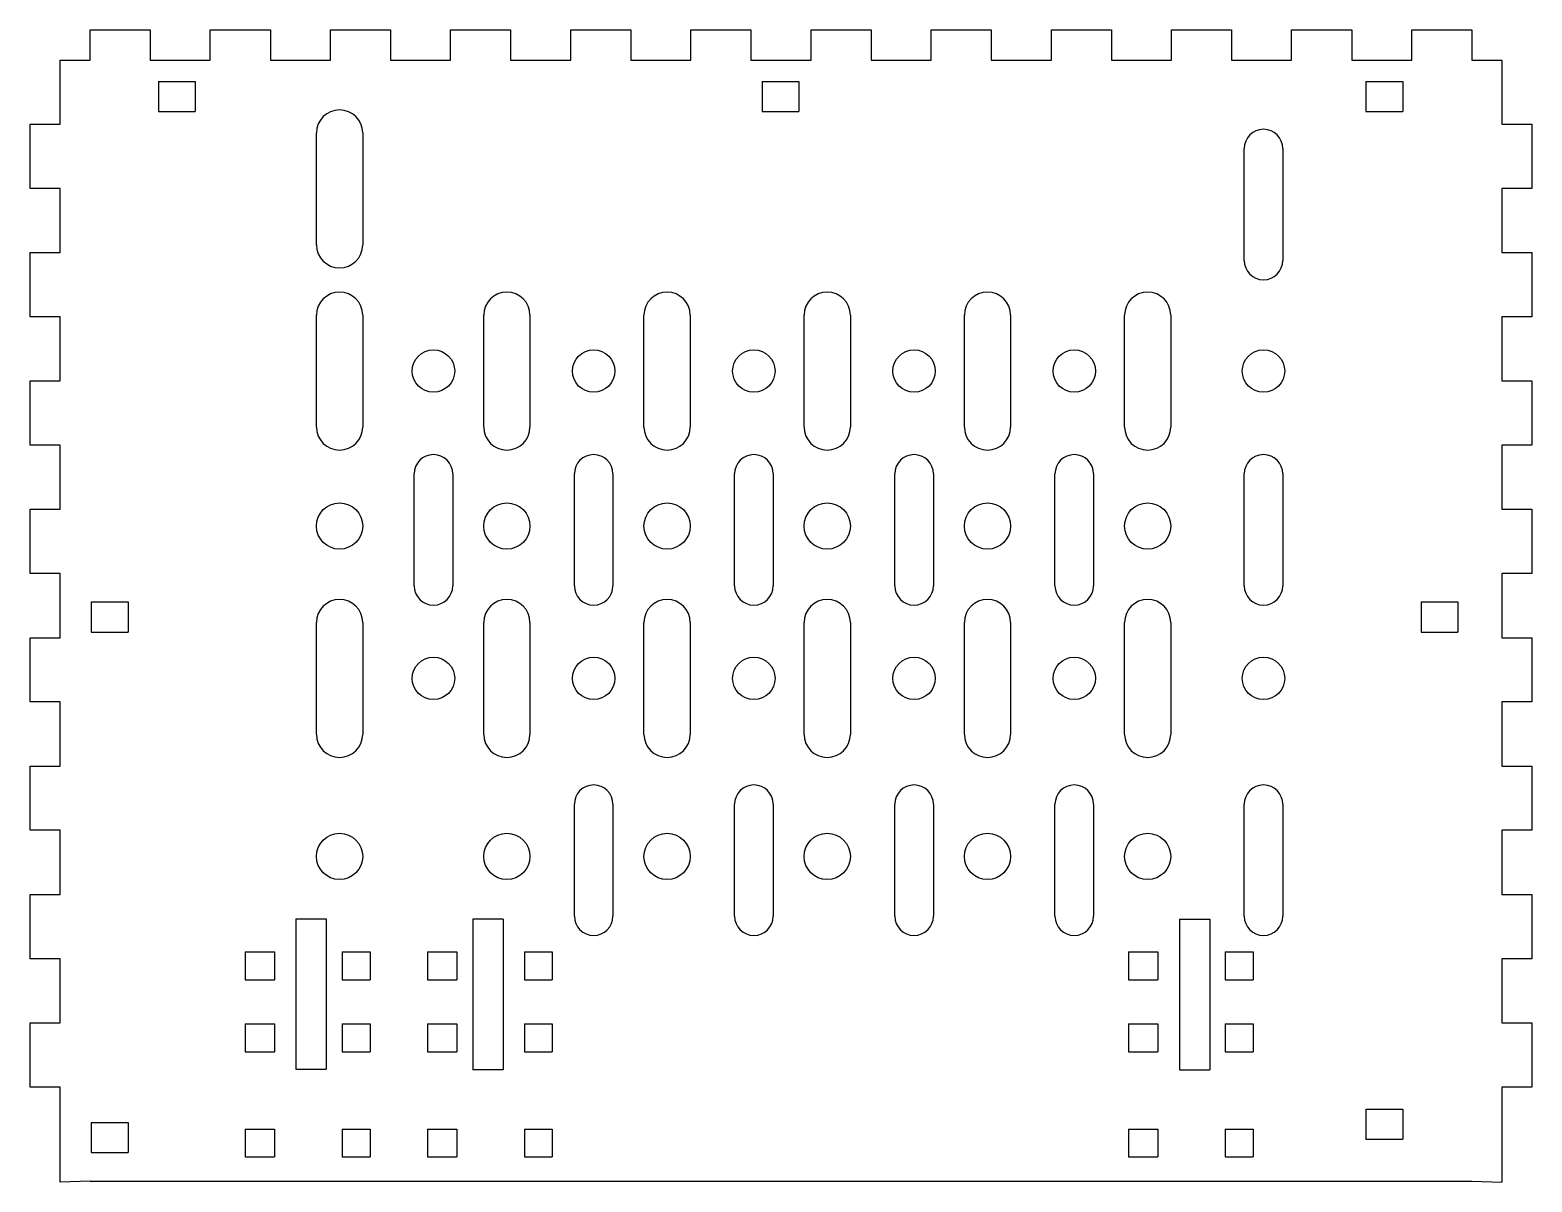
# Model space of a CAD drawing. Extents: x -85 to 65, y -56 to 59.
import ezdxf

# ---------------------------------------------------------------- set-up
doc = ezdxf.new("R2010")
doc.units = 0
doc.header["$MEASUREMENT"] = 0
doc.layers.add('VISIBLE', color=7, linetype='CONTINUOUS')

msp = doc.modelspace()

# ---------------------------------------------------------------- linework, layer by layer
at = {"layer": 'VISIBLE'}
for p, q in [((-79, 59.28), (-73, 59.28)), ((-79, 56.28), (-79, 59.28)), ((-73, 59.28), (-73, 56.28)), ((-67, 59.28), (-61, 59.28)), ((-67, 56.28), (-67, 59.28)), ((-61, 59.28), (-61, 56.28)), ((-55, 59.28), (-49, 59.28)), ((-55, 56.28), (-55, 59.28)), ((-49, 59.28), (-49, 56.28)), ((-43, 59.28), (-37, 59.28)), ((-43, 56.28), (-43, 59.28)), ((-37, 59.28), (-37, 56.28)), ((-31, 59.28), (-25, 59.28)), ((-31, 56.28), (-31, 59.28)), ((-25, 59.28), (-25, 56.28)), ((-19, 59.28), (-13, 59.28)), ((-19, 56.28), (-19, 59.28)), ((-13, 59.28), (-13, 56.28)), ((-7, 59.28), (-1, 59.28)), ((-7, 56.28), (-7, 59.28)), ((-1, 59.28), (-1, 56.28)), ((5, 59.28), (11, 59.28)), ((5, 56.28), (5, 59.28)), ((11, 59.28), (11, 56.28)), ((17, 59.28), (23, 59.28)), ((17, 56.28), (17, 59.28)), ((23, 59.28), (23, 56.28)), ((29, 59.28), (35, 59.28)), ((29, 56.28), (29, 59.28)), ((35, 59.28), (35, 56.28)), ((41, 59.28), (47, 59.28)), ((41, 56.28), (41, 59.28)), ((47, 59.28), (47, 56.28)), ((53, 59.28), (59, 59.28)), ((53, 56.28), (53, 59.28)), ((59, 59.28), (59, 56.28)), ((-82, 56.28), (-79, 56.28)), ((-82, 49.87), (-82, 56.28)), ((-73, 56.28), (-67, 56.28)), ((-61, 56.28), (-55, 56.28)), ((-49, 56.28), (-43, 56.28)), ((-37, 56.28), (-31, 56.28)), ((-25, 56.28), (-19, 56.28)), ((-13, 56.28), (-7, 56.28)), ((-1, 56.28), (5, 56.28)), ((11, 56.28), (17, 56.28)), ((23, 56.28), (29, 56.28)), ((35, 56.28), (41, 56.28)), ((47, 56.28), (53, 56.28)), ((59, 56.28), (62, 56.28)), ((62, 56.28), (62, 49.87)), ((-72.18, 54.14), (-68.51, 54.14)), ((-72.18, 54.14), (-72.18, 51.14)), ((-68.51, 54.14), (-68.51, 51.14)), ((-11.88, 54.14), (-8.21, 54.14)), ((-11.88, 54.14), (-11.88, 51.14)), ((-8.21, 54.14), (-8.21, 51.14)), ((48.42, 54.14), (52.09, 54.14)), ((48.42, 54.14), (48.42, 51.14)), ((52.09, 54.14), (52.09, 51.14)), ((-72.18, 51.14), (-68.51, 51.14)), ((-11.88, 51.14), (-8.21, 51.14)), ((48.42, 51.14), (52.09, 51.14)), ((-85, 49.87), (-82, 49.87)), ((-85, 43.46), (-85, 49.87)), ((62, 49.87), (65, 49.87)), ((65, 49.87), (65, 43.46)), ((-56.39, 37.82), (-56.39, 48.99)), ((-51.77, 48.99), (-51.77, 37.82)), ((36.26, 36.26), (36.26, 47.43)), ((40.12, 47.43), (40.12, 36.26)), ((-82, 43.46), (-85, 43.46)), ((-82, 37.05), (-82, 43.46)), ((62, 43.46), (62, 37.05)), ((65, 43.46), (62, 43.46)), ((-85, 37.05), (-82, 37.05)), ((-85, 30.63), (-85, 37.05)), ((62, 37.05), (65, 37.05)), ((65, 37.05), (65, 30.63)), ((-82, 30.63), (-85, 30.63)), ((-82, 24.22), (-82, 30.63)), ((-56.39, 19.62), (-56.39, 30.79)), ((-51.77, 30.79), (-51.77, 19.62)), ((-39.69, 19.62), (-39.69, 30.79)), ((-35.07, 30.79), (-35.07, 19.62)), ((-23.69, 19.62), (-23.69, 30.79)), ((-19.07, 30.79), (-19.07, 19.62)), ((-7.69, 19.62), (-7.69, 30.79)), ((-3.07, 30.79), (-3.07, 19.62)), ((8.31, 19.62), (8.31, 30.79)), ((12.93, 30.79), (12.93, 19.62)), ((24.31, 19.62), (24.31, 30.79)), ((28.93, 30.79), (28.93, 19.62)), ((62, 30.63), (62, 24.22)), ((65, 30.63), (62, 30.63)), ((-85, 24.22), (-82, 24.22)), ((-85, 17.81), (-85, 24.22)), ((62, 24.22), (65, 24.22)), ((65, 24.22), (65, 17.81)), ((-82, 17.81), (-85, 17.81)), ((-82, 11.4), (-82, 17.81)), ((62, 17.81), (62, 11.4)), ((65, 17.81), (62, 17.81)), ((-46.64, 3.76), (-46.64, 14.93)), ((-42.78, 14.93), (-42.78, 3.76)), ((-30.64, 3.76), (-30.64, 14.93)), ((-26.78, 14.93), (-26.78, 3.76)), ((-14.64, 3.76), (-14.64, 14.93)), ((-10.78, 14.93), (-10.78, 3.76)), ((1.36, 3.76), (1.36, 14.93)), ((5.22, 14.93), (5.22, 3.76)), ((17.36, 3.76), (17.36, 14.93)), ((21.22, 14.93), (21.22, 3.76)), ((36.26, 3.76), (36.26, 14.93)), ((40.12, 14.93), (40.12, 3.76)), ((-85, 11.4), (-82, 11.4)), ((-85, 4.99), (-85, 11.4)), ((62, 11.4), (65, 11.4)), ((65, 11.4), (65, 4.99)), ((-82, 4.99), (-85, 4.99)), ((-82, -1.43), (-82, 4.99)), ((62, 4.99), (62, -1.43)), ((65, 4.99), (62, 4.99)), ((-78.88, 2.14), (-75.21, 2.14)), ((-78.88, 2.14), (-78.88, -0.86)), ((-75.21, 2.14), (-75.21, -0.86)), ((53.92, 2.14), (53.92, -0.86)), ((53.92, 2.14), (57.59, 2.14)), ((57.59, 2.14), (57.59, -0.86)), ((-56.39, -11.08), (-56.39, 0.09)), ((-51.77, 0.09), (-51.77, -11.08)), ((-39.69, -11.08), (-39.69, 0.09)), ((-35.07, 0.09), (-35.07, -11.08)), ((-23.69, -11.08), (-23.69, 0.09)), ((-19.07, 0.09), (-19.07, -11.08)), ((-7.69, -11.08), (-7.69, 0.09)), ((-3.07, 0.09), (-3.07, -11.08)), ((8.31, -11.08), (8.31, 0.09)), ((12.93, 0.09), (12.93, -11.08)), ((24.31, -11.08), (24.31, 0.09)), ((28.93, 0.09), (28.93, -11.08)), ((-85, -1.43), (-82, -1.43)), ((-85, -7.84), (-85, -1.43)), ((-78.88, -0.86), (-75.21, -0.86)), ((53.92, -0.86), (57.59, -0.86)), ((62, -1.43), (65, -1.43)), ((65, -1.43), (65, -7.84)), ((-82, -7.84), (-85, -7.84)), ((-82, -14.25), (-82, -7.84)), ((62, -7.84), (62, -14.25)), ((65, -7.84), (62, -7.84)), ((-85, -14.25), (-82, -14.25)), ((-85, -20.66), (-85, -14.25)), ((62, -14.25), (65, -14.25)), ((65, -14.25), (65, -20.66)), ((-30.64, -29.24), (-30.64, -18.07)), ((-26.78, -18.07), (-26.78, -29.24)), ((-14.64, -29.24), (-14.64, -18.07)), ((-10.78, -18.07), (-10.78, -29.24)), ((1.36, -29.24), (1.36, -18.07)), ((5.22, -18.07), (5.22, -29.24)), ((17.36, -29.24), (17.36, -18.07)), ((21.22, -18.07), (21.22, -29.24)), ((36.26, -29.24), (36.26, -18.07)), ((40.12, -18.07), (40.12, -29.24)), ((-82, -20.66), (-85, -20.66)), ((-82, -27.07), (-82, -20.66)), ((65, -20.66), (62, -20.66)), ((62, -20.66), (62, -27.07)), ((-85, -27.07), (-82, -27.07)), ((-85, -33.49), (-85, -27.07)), ((62, -27.07), (65, -27.07)), ((65, -27.07), (65, -33.49)), ((-58.46, -29.51), (-55.44, -29.51)), ((-58.46, -29.51), (-58.46, -44.53)), ((-55.44, -29.51), (-55.44, -44.53)), ((-37.76, -29.55), (-40.79, -29.55)), ((-40.79, -29.55), (-40.79, -44.59)), ((-37.76, -29.55), (-37.76, -44.59)), ((29.8, -29.55), (32.84, -29.55)), ((29.8, -29.55), (29.8, -44.59)), ((32.84, -29.55), (32.84, -44.59)), ((-63.51, -32.81), (-60.58, -32.81)), ((-63.51, -32.81), (-63.51, -35.6)), ((-60.58, -32.81), (-60.58, -35.6)), ((-53.83, -32.81), (-53.83, -35.6)), ((-53.83, -32.81), (-51.04, -32.81)), ((-51.04, -32.81), (-51.04, -35.6)), ((-45.31, -32.81), (-45.31, -35.6)), ((-45.31, -32.81), (-42.38, -32.81)), ((-42.38, -32.81), (-42.38, -35.6)), ((-35.63, -32.81), (-32.84, -32.81)), ((-35.63, -32.81), (-35.63, -35.6)), ((-32.84, -32.81), (-32.84, -35.6)), ((24.69, -32.81), (24.69, -35.6)), ((24.69, -32.81), (27.62, -32.81)), ((27.62, -32.81), (27.62, -35.6)), ((34.37, -32.81), (37.16, -32.81)), ((34.37, -32.81), (34.37, -35.6)), ((37.16, -32.81), (37.16, -35.6)), ((-82, -33.49), (-85, -33.49)), ((-82, -39.9), (-82, -33.49)), ((62, -33.49), (62, -39.9)), ((65, -33.49), (62, -33.49)), ((-63.51, -35.6), (-60.58, -35.6)), ((-53.83, -35.6), (-51.04, -35.6)), ((-45.31, -35.6), (-42.38, -35.6)), ((-35.63, -35.6), (-32.84, -35.6)), ((24.69, -35.6), (27.62, -35.6)), ((34.37, -35.6), (37.16, -35.6)), ((-85, -39.9), (-82, -39.9)), ((-85, -46.31), (-85, -39.9)), ((-63.51, -40.01), (-60.58, -40.01)), ((-63.51, -40.01), (-63.51, -42.8)), ((-60.58, -40.01), (-60.58, -42.8)), ((-53.83, -40.01), (-51.04, -40.01)), ((-53.83, -40.01), (-53.83, -42.8)), ((-51.04, -40.01), (-51.04, -42.8)), ((-45.31, -40.01), (-42.38, -40.01)), ((-45.31, -40.01), (-45.31, -42.8)), ((-42.38, -40.01), (-42.38, -42.8)), ((-35.63, -40.01), (-32.84, -40.01)), ((-35.63, -40.01), (-35.63, -42.8)), ((-32.84, -40.01), (-32.84, -42.8)), ((24.69, -40.01), (24.69, -42.8)), ((24.69, -40.01), (27.62, -40.01)), ((27.62, -40.01), (27.62, -42.8)), ((34.37, -40.01), (37.16, -40.01)), ((34.37, -40.01), (34.37, -42.8)), ((37.16, -40.01), (37.16, -42.8)), ((62, -39.9), (65, -39.9)), ((65, -39.9), (65, -46.31)), ((-63.51, -42.8), (-60.58, -42.8)), ((-53.83, -42.8), (-51.04, -42.8)), ((-45.31, -42.8), (-42.38, -42.8)), ((-35.63, -42.8), (-32.84, -42.8)), ((24.69, -42.8), (27.62, -42.8)), ((34.37, -42.8), (37.16, -42.8)), ((-58.46, -44.53), (-55.44, -44.53)), ((-37.76, -44.59), (-40.79, -44.59)), ((29.8, -44.59), (32.84, -44.59)), ((-82, -46.31), (-85, -46.31)), ((-82, -52.72), (-82, -46.31)), ((62, -46.31), (62, -55.8)), ((65, -46.31), (62, -46.31)), ((48.42, -48.53), (48.42, -51.53)), ((48.42, -48.53), (52.09, -48.53)), ((52.09, -48.53), (52.09, -51.53)), ((-78.88, -49.86), (-75.21, -49.86)), ((-78.88, -49.86), (-78.88, -52.86)), ((-75.21, -49.86), (-75.21, -52.86)), ((-63.51, -50.51), (-60.58, -50.51)), ((-63.51, -50.51), (-63.51, -53.3)), ((-60.58, -50.51), (-60.58, -53.3)), ((-53.83, -50.51), (-51.04, -50.51)), ((-53.83, -50.51), (-53.83, -53.3)), ((-51.04, -50.51), (-51.04, -53.3)), ((-45.31, -50.51), (-42.38, -50.51)), ((-45.31, -50.51), (-45.31, -53.3)), ((-42.38, -50.51), (-42.38, -53.3)), ((-35.63, -50.51), (-32.84, -50.51)), ((-35.63, -50.51), (-35.63, -53.3)), ((-32.84, -50.51), (-32.84, -53.3)), ((24.69, -50.51), (24.69, -53.3)), ((24.69, -50.51), (27.62, -50.51)), ((27.62, -50.51), (27.62, -53.3)), ((34.37, -50.51), (37.16, -50.51)), ((34.37, -50.51), (34.37, -53.3)), ((37.16, -50.51), (37.16, -53.3)), ((48.42, -51.53), (52.09, -51.53)), ((-81.99, -55.8), (-82, -52.72)), ((-78.88, -52.86), (-75.21, -52.86)), ((-63.51, -53.3), (-60.58, -53.3)), ((-53.83, -53.3), (-51.04, -53.3)), ((-45.31, -53.3), (-42.38, -53.3)), ((-35.63, -53.3), (-32.84, -53.3)), ((24.69, -53.3), (27.62, -53.3)), ((34.37, -53.3), (37.16, -53.3)), ((-79, -55.72), (-81.99, -55.8)), ((-79, -55.72), (59, -55.72)), ((59, -55.72), (62, -55.8))]:
    msp.add_line(p, q, dxfattribs=at)
for centre, radius in [((-44.71, 25.21), 2.12), ((-28.71, 25.21), 2.12), ((-12.71, 25.21), 2.12), ((3.29, 25.21), 2.12), ((19.29, 25.21), 2.12), ((38.19, 25.21), 2.12), ((-54.08, 9.73), 2.31), ((-37.38, 9.73), 2.31), ((-21.38, 9.73), 2.31), ((-5.38, 9.73), 2.31), ((10.62, 9.73), 2.31), ((26.62, 9.73), 2.31), ((-44.71, -5.49), 2.12), ((-28.71, -5.49), 2.12), ((-12.71, -5.49), 2.12), ((3.29, -5.49), 2.12), ((19.29, -5.49), 2.12), ((38.19, -5.49), 2.12), ((-54.08, -23.27), 2.31), ((-37.38, -23.27), 2.31), ((-21.38, -23.27), 2.31), ((-5.38, -23.27), 2.31), ((10.62, -23.27), 2.31), ((26.62, -23.27), 2.31)]:
    msp.add_circle(centre, radius, dxfattribs=at)
for centre, radius, start, end in [((-54.08, 48.99), 2.31, 0, 180), ((38.19, 47.43), 1.93, 0, 180), ((-54.08, 37.82), 2.31, 180, 0), ((38.19, 36.26), 1.93, 180, 0), ((-54.08, 30.79), 2.31, 0, 180), ((-37.38, 30.79), 2.31, 0, 180), ((-21.38, 30.79), 2.31, 0, 180), ((-5.38, 30.79), 2.31, 0, 180), ((10.62, 30.79), 2.31, 0, 180), ((26.62, 30.79), 2.31, 0, 180), ((-54.08, 19.62), 2.31, 180, 0), ((-37.38, 19.62), 2.31, 180, 0), ((-21.38, 19.62), 2.31, 180, 0), ((-5.38, 19.62), 2.31, 180, 0), ((10.62, 19.62), 2.31, 180, 0), ((26.62, 19.62), 2.31, 180, 0), ((-44.71, 14.93), 1.93, 0, 180), ((-28.71, 14.93), 1.93, 0, 180), ((-12.71, 14.93), 1.93, 0, 180), ((3.29, 14.93), 1.93, 0, 180), ((19.29, 14.93), 1.93, 0, 180), ((38.19, 14.93), 1.93, 0, 180), ((-44.71, 3.76), 1.93, 180, 0), ((-28.71, 3.76), 1.93, 180, 0), ((-12.71, 3.76), 1.93, 180, 0), ((3.29, 3.76), 1.93, 180, 0), ((19.29, 3.76), 1.93, 180, 0), ((38.19, 3.76), 1.93, 180, 0), ((-54.08, 0.09), 2.31, 0, 180), ((-37.38, 0.09), 2.31, 0, 180), ((-21.38, 0.09), 2.31, 0, 180), ((-5.38, 0.09), 2.31, 0, 180), ((10.62, 0.09), 2.31, 0, 180), ((26.62, 0.09), 2.31, 0, 180), ((-54.08, -11.08), 2.31, 180, 0), ((-37.38, -11.08), 2.31, 180, 0), ((-21.38, -11.08), 2.31, 180, 0), ((-5.38, -11.08), 2.31, 180, 0), ((10.62, -11.08), 2.31, 180, 0), ((26.62, -11.08), 2.31, 180, 0), ((-28.71, -18.07), 1.93, 0, 180), ((-12.71, -18.07), 1.93, 0, 180), ((3.29, -18.07), 1.93, 0, 180), ((19.29, -18.07), 1.93, 0, 180), ((38.19, -18.07), 1.93, 0, 180), ((-28.71, -29.24), 1.93, 180, 0), ((-12.71, -29.24), 1.93, 180, 0), ((3.29, -29.24), 1.93, 180, 0), ((19.29, -29.24), 1.93, 180, 0), ((38.19, -29.24), 1.93, 180, 0)]:
    msp.add_arc(centre, radius, start, end, dxfattribs=at)

doc.saveas('drawing.dxf')
